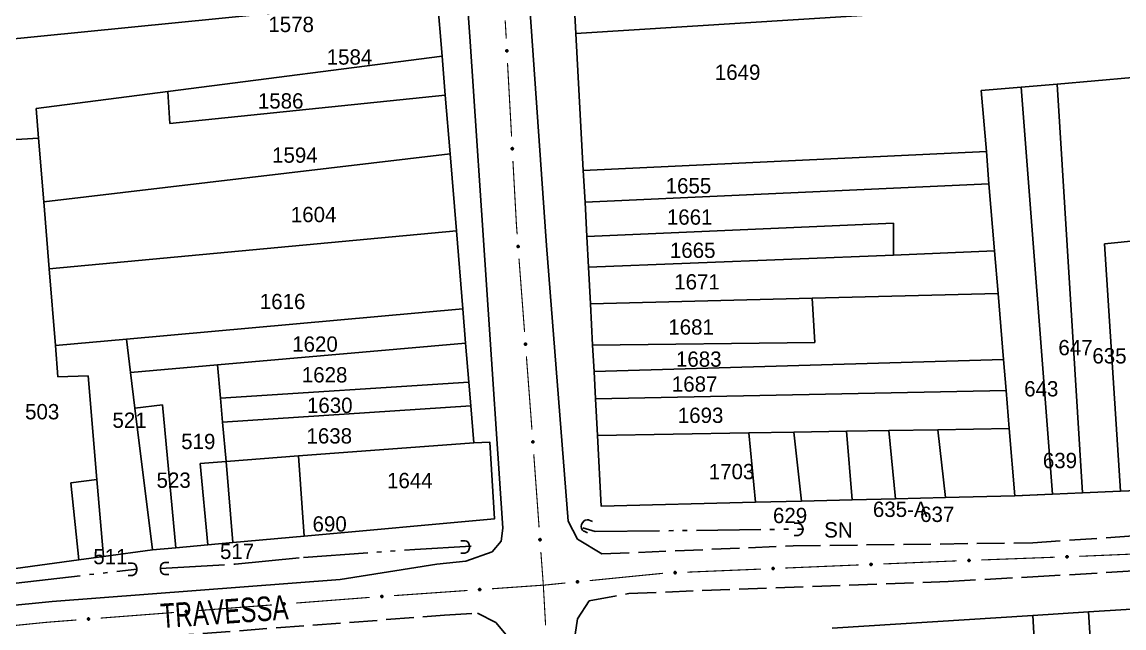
# Model space of a CAD drawing. Extents: x 201225 to 202591, y 4854937 to 4856079.
# Drawn here: x 201856.3 to 202036.1, y 4855322.6 to 4855421.5 of the extents above; entities that cross this region are included whole.
import ezdxf
from ezdxf.enums import TextEntityAlignment as Align

# ---------------------------------------------------------------- set-up
doc = ezdxf.new("R2010")
doc.units = 0
doc.header["$LTSCALE"] = 1.5
doc.header["$MEASUREMENT"] = 0
doc.linetypes.add('TRACO_05', pattern=[11, 7, -1, 0.5, -1, 0.5, -1])
doc.linetypes.add('TRACO_11', pattern=[8, 3, -1, 3, -1])
for name, color, linetype in [('CD_MALHA_LOTES', 7, 'CONTINUOUS'), ('HD-VALAS-DRENOS', 170, 'CONTINUOUS'), ('RU-QUADRA', 210, 'CONTINUOUS'), ('SV-BUEIRO-VALA', 7, 'CONTINUOUS'), ('SV-EIXO-RUA-PAV', 20, 'CONTINUOUS'), ('SV-RUA-PAVIM', 7, 'CONTINUOUS'), ('SV-TXT-RUA-PAV', 7, 'CONTINUOUS'), ('Th_NmrPort', 7, 'CONTINUOUS')]:
    doc.layers.add(name, color=color, linetype=linetype)
doc.styles.add('ARIAL', font='ARIAL.SHX')

# ---------------------------------------------------------------- blocks, each defined once
blk = doc.blocks.new('COD120', base_point=(202325.86, 4856054.02))
at = {"layer": 'SV-BUEIRO-VALA'}
blk.add_lwpolyline([(202324.86, 4856052.62), (202324.86, 4856053.203333), (202324.86, 4856053.290833), (202324.943333, 4856053.524167), (202325.11, 4856053.786667), (202325.36, 4856053.9325), (202325.693333, 4856054.02), (202326.026667, 4856054.02), (202326.36, 4856053.9325), (202326.61, 4856053.786667), (202326.776667, 4856053.524167), (202326.86, 4856053.290833), (202326.86, 4856053.203333), (202326.86, 4856052.62)], dxfattribs=at)

msp = doc.modelspace()

# ---------------------------------------------------------------- linework, layer by layer
at = {"layer": 'CD_MALHA_LOTES', "linetype": 'Continuous', "flags": 128}
for points in [[(201946.71, 4855419.59), (201946.33, 4855426.78)], [(201823.71, 4855415.62), (201924.06, 4855425.66)], [(201924.06, 4855425.66), (201924.86, 4855415.89)], [(201946.71, 4855419.59), (202001.16, 4855423.04)], [(201947.9, 4855397.24), (201946.71, 4855419.59)], [(201880.13, 4855410.14), (201924.86, 4855415.89)], [(201924.86, 4855415.89), (201925.38, 4855409.54)], [(202025.23, 4855411.37), (202037.48, 4855412.42)], [(202012.83, 4855410.3), (202019.33, 4855410.86)], [(202019.33, 4855410.86), (202025.23, 4855411.37)], [(202024.45, 4855344.42), (202019.33, 4855410.86)], [(202029.33, 4855344.63), (202025.23, 4855411.37)], [(201858.65, 4855407.39), (201880.13, 4855410.14)], [(201880.47, 4855404.91), (201880.13, 4855410.14)], [(201925.38, 4855409.54), (201880.47, 4855404.91)], [(201925.38, 4855409.54), (201926.17, 4855399.96)], [(202013.66, 4855400.34), (202012.83, 4855410.3)], [(201859.04, 4855402.52), (201858.65, 4855407.39)], [(201842.61, 4855401.55), (201859.04, 4855402.52)], [(201859.88, 4855392.13), (201859.04, 4855402.52)], [(201859.88, 4855392.13), (201926.17, 4855399.96)], [(201926.17, 4855399.96), (201927.2, 4855387.4)], [(201947.9, 4855397.24), (202013.66, 4855400.34)], [(202014.09, 4855395.06), (202013.66, 4855400.34)], [(201948.18, 4855392.07), (201947.9, 4855397.24)], [(201948.18, 4855392.07), (202014.09, 4855395.06)], [(202015, 4855384.11), (202014.09, 4855395.06)], [(201860.76, 4855381.2), (201859.88, 4855392.13)], [(201948.48, 4855386.45), (201948.18, 4855392.07)], [(201860.76, 4855381.2), (201927.2, 4855387.4)], [(201927.2, 4855387.4), (201928.25, 4855374.67)], [(201948.48, 4855386.45), (201998.52, 4855388.64)], [(201998.52, 4855388.64), (201998.52, 4855383.45)], [(201948.74, 4855381.47), (201948.48, 4855386.45)], [(202032.93, 4855385.28), (202038.88, 4855385.88)], [(201998.52, 4855383.45), (202015, 4855384.11)], [(202015.58, 4855377.15), (202015, 4855384.11)], [(202035.57, 4855344.9), (202032.93, 4855385.28)], [(201948.74, 4855381.47), (201998.52, 4855383.45)], [(201861.77, 4855368.65), (201860.76, 4855381.2)], [(201949.06, 4855375.47), (201948.74, 4855381.47)], [(201949.06, 4855375.47), (201985.23, 4855376.38)], [(201985.23, 4855376.38), (202015.58, 4855377.15)], [(201985.7, 4855369.17), (201985.23, 4855376.38)], [(202016.47, 4855366.37), (202015.58, 4855377.15)], [(201873.36, 4855369.7), (201928.25, 4855374.67)], [(201928.25, 4855374.67), (201928.71, 4855369.06)], [(201949.42, 4855368.73), (201949.06, 4855375.47)], [(201861.77, 4855368.65), (201873.36, 4855369.7)], [(201874.04, 4855364.26), (201873.36, 4855369.7)], [(201949.42, 4855368.73), (201985.7, 4855369.17)], [(201862.18, 4855363.57), (201861.77, 4855368.65)], [(201888.24, 4855365.51), (201928.71, 4855369.06)], [(201928.71, 4855369.06), (201929.23, 4855362.67)], [(201949.65, 4855364.45), (201949.42, 4855368.73)], [(201949.65, 4855364.45), (202016.47, 4855366.37)], [(202016.89, 4855361.34), (202016.47, 4855366.37)], [(201867.13, 4855363.74), (201862.18, 4855363.57)], [(201868.56, 4855346.81), (201867.13, 4855363.74)], [(201874.04, 4855364.26), (201888.24, 4855365.51)], [(201874.76, 4855358.44), (201874.04, 4855364.26)], [(201888.72, 4855360.06), (201888.24, 4855365.51)], [(201949.89, 4855359.99), (201949.65, 4855364.45)], [(201888.72, 4855360.06), (201929.23, 4855362.67)], [(201929.23, 4855362.67), (201929.55, 4855358.81)], [(201949.89, 4855359.99), (202016.89, 4855361.34)], [(202017.4, 4855355.12), (202016.89, 4855361.34)], [(201874.76, 4855358.44), (201879.23, 4855358.97)], [(201877.64, 4855335.33), (201874.76, 4855358.44)], [(201879.23, 4855358.97), (201881.42, 4855335.66)], [(201889.05, 4855356.17), (201888.72, 4855360.06)], [(201889.05, 4855356.17), (201929.55, 4855358.81)], [(201929.55, 4855358.81), (201930.04, 4855352.79)], [(201950.21, 4855354), (201949.89, 4855359.99)], [(201889.61, 4855349.75), (201889.05, 4855356.17)], [(201990.86, 4855354.68), (201997.74, 4855354.79)], [(201997.74, 4855354.79), (202005.72, 4855354.92)], [(201998.85, 4855343.65), (201997.74, 4855354.79)], [(202005.72, 4855354.92), (202017.4, 4855355.12)], [(202006.97, 4855343.86), (202005.72, 4855354.92)], [(202018.31, 4855344.15), (202017.4, 4855355.12)], [(201950.21, 4855354), (201974.91, 4855354.41)], [(201950.82, 4855342.43), (201950.21, 4855354)], [(201974.91, 4855354.41), (201982.26, 4855354.53)], [(201975.99, 4855343.07), (201974.91, 4855354.41)], [(201982.26, 4855354.53), (201990.86, 4855354.68)], [(201983.5, 4855343.26), (201982.26, 4855354.53)], [(201991.79, 4855343.47), (201990.86, 4855354.68)], [(201901.45, 4855350.64), (201930.04, 4855352.79)], [(201930.04, 4855352.79), (201932.63, 4855352.92)], [(201932.63, 4855352.92), (201933.44, 4855340.39)], [(201885.42, 4855349.43), (201889.61, 4855349.75)], [(201886.67, 4855336.14), (201885.42, 4855349.43)], [(201889.61, 4855349.75), (201901.45, 4855350.64)], [(201890.75, 4855336.51), (201889.61, 4855349.75)], [(201902.38, 4855337.57), (201901.45, 4855350.64)], [(201864.3, 4855346.25), (201868.56, 4855346.78)], [(201865.59, 4855333.7), (201864.3, 4855346.25)], [(201868.56, 4855346.78), (201868.56, 4855346.81)], [(201868.56, 4855346.78), (201869.63, 4855334.25)], [(202018.23, 4855344.15), (202006.97, 4855343.86)], [(202018.31, 4855344.15), (202018.23, 4855344.15)], [(202024.45, 4855344.42), (202018.31, 4855344.15)], [(202029.33, 4855344.63), (202024.45, 4855344.42)], [(202035.57, 4855344.9), (202029.33, 4855344.63)], [(202041.04, 4855345.13), (202035.57, 4855344.9)], [(201975.99, 4855343.07), (201950.82, 4855342.43)], [(201983.5, 4855343.26), (201975.99, 4855343.07)], [(201991.79, 4855343.47), (201983.5, 4855343.26)], [(201998.85, 4855343.65), (201991.79, 4855343.47)], [(202006.97, 4855343.86), (201998.85, 4855343.65)], [(201933.44, 4855340.39), (201902.38, 4855337.57)], [(201902.38, 4855337.57), (201890.75, 4855336.51)], [(201877.64, 4855335.33), (201869.63, 4855334.25)], [(201881.42, 4855335.66), (201877.64, 4855335.33)], [(201886.67, 4855336.14), (201881.42, 4855335.66)], [(201890.75, 4855336.51), (201886.67, 4855336.14)], [(201865.59, 4855333.7), (201850.02, 4855331.58)], [(201869.63, 4855334.25), (201865.59, 4855333.7)], [(201988.48, 4855322.53), (202021.26, 4855324.6)], [(202021.26, 4855324.6), (202030.32, 4855325.17)], [(202021.96, 4855311.96), (202021.26, 4855324.6)], [(202030.32, 4855325.17), (202042.61, 4855325.95)], [(202035.95, 4855236.39), (202030.32, 4855325.17)]]:
    msp.add_lwpolyline(points, dxfattribs=at)
at = {"layer": 'HD-VALAS-DRENOS', "linetype": 'TRACO_05'}
for points in [[(201947.81, 4855338.92, 5.85), (201949.86, 4855338.3, 5.86), (201983.9, 4855338.7, 6.14)], [(201878.9, 4855332.26, 4.26), (201891.12, 4855332.99, 4.28), (201902.26, 4855334.05, 4.31), (201920.39, 4855335.39, 4.31), (201929.59, 4855335.94, 4.51)], [(201820.89, 4855325.3, 6.65), (201825.14, 4855325.83, 6.19), (201831.49, 4855327.3, 5.32), (201844.1, 4855329.34, 5.06), (201855.4, 4855329.89, 4.93), (201875.06, 4855332.15, 4.93)]]:
    msp.add_polyline3d(points, dxfattribs=at)
at = {"layer": 'RU-QUADRA', "linetype": 'Continuous', "flags": 128}
for points in [[(202041.04, 4855345.13), (202035.57, 4855344.9), (202029.33, 4855344.63), (202024.45, 4855344.42), (202018.23, 4855344.15), (202006.97, 4855343.86), (201998.85, 4855343.65), (201991.79, 4855343.47), (201983.5, 4855343.26), (201975.99, 4855343.07), (201950.82, 4855342.43), (201950.21, 4855354), (201949.89, 4855359.99), (201949.65, 4855364.45), (201949.42, 4855368.73), (201949.06, 4855375.47), (201948.74, 4855381.47), (201948.48, 4855386.45), (201948.18, 4855392.07), (201947.9, 4855397.24), (201946.71, 4855419.59), (201946.33, 4855426.78)], [(201850.02, 4855331.58), (201865.59, 4855333.7), (201869.63, 4855334.25), (201877.64, 4855335.33), (201881.42, 4855335.66), (201886.67, 4855336.14), (201890.75, 4855336.51), (201902.38, 4855337.57), (201933.44, 4855340.39), (201932.63, 4855352.92), (201930.04, 4855352.79), (201929.55, 4855358.81), (201929.23, 4855362.67), (201928.71, 4855369.06), (201928.25, 4855374.67), (201927.2, 4855387.4), (201926.17, 4855399.96), (201925.38, 4855409.54), (201924.86, 4855415.89), (201924.06, 4855425.66)], [(201988.48, 4855322.53), (202021.26, 4855324.6), (202030.32, 4855325.17), (202042.61, 4855325.95)]]:
    msp.add_lwpolyline(points, dxfattribs=at)
at = {"layer": 'SV-EIXO-RUA-PAV', "const_width": 0.18}
for points in [[(201935.15, 4855421.77), (201935.19, 4855421.25)], [(201935.19, 4855421.25), (201935.33, 4855418.78)], [(201935.54, 4855414.78), (201936.2, 4855402.8)], [(201936.42, 4855398.81), (201936.97, 4855388.82)], [(201936.97, 4855388.82), (201936.99, 4855388.43)], [(201936.99, 4855388.43), (201937.11, 4855386.83)], [(201937.41, 4855382.84), (201938.32, 4855370.87)], [(201938.62, 4855366.89), (201939.3, 4855357.91)], [(201939.3, 4855357.91), (201939.31, 4855357.84)], [(201939.31, 4855357.84), (201939.52, 4855354.92)], [(201939.82, 4855350.93), (201940.69, 4855338.96)], [(201940.98, 4855334.97), (201941.35, 4855329.99)], [(201996.85, 4855333.01), (202006.84, 4855333.43)], [(202006.84, 4855333.43), (202007.2, 4855333.45)], [(202007.2, 4855333.45), (202008.84, 4855333.51)], [(202012.84, 4855333.66), (202024.83, 4855334.11)], [(202028.82, 4855334.26), (202028.93, 4855334.26)], [(202028.93, 4855334.26), (202040.81, 4855334.76)], [(201948.94, 4855330.29), (201960.88, 4855331.48)], [(201964.88, 4855331.67), (201976.87, 4855332.17)], [(201980.86, 4855332.34), (201992.85, 4855332.85)], [(201933, 4855328.96), (201940.98, 4855329.52)], [(201940.98, 4855329.52), (201941.6, 4855329.56)], [(201941.35, 4855329.99), (201941.37, 4855329.7)], [(201941.37, 4855329.7), (201941.75, 4855323)], [(201941.6, 4855329.56), (201944.96, 4855329.9)], [(201917.04, 4855327.84), (201929.01, 4855328.68)], [(201885.13, 4855325.4), (201897.09, 4855326.32)], [(201901.08, 4855326.63), (201913.05, 4855327.55)], [(201869.18, 4855324.17), (201881.14, 4855325.09)], [(201853.24, 4855322.77), (201860.21, 4855323.47)], [(201860.21, 4855323.47), (201860.65, 4855323.51)], [(201860.65, 4855323.51), (201865.19, 4855323.86)]]:
    msp.add_lwpolyline(points, dxfattribs=at)
at = {"layer": 'SV-EIXO-RUA-PAV'}
for points in [[(201935.54, 4855416.93), (201935.57, 4855416.9), (201935.6, 4855416.86), (201935.61, 4855416.83), (201935.61, 4855416.79), (201935.61, 4855416.76), (201935.6, 4855416.72), (201935.59, 4855416.69), (201935.55, 4855416.65), (201935.52, 4855416.63), (201935.48, 4855416.61), (201935.45, 4855416.61), (201935.41, 4855416.61), (201935.38, 4855416.62), (201935.34, 4855416.64), (201935.3, 4855416.67), (201935.28, 4855416.71), (201935.27, 4855416.74), (201935.26, 4855416.78), (201935.26, 4855416.81), (201935.27, 4855416.85), (201935.29, 4855416.88), (201935.32, 4855416.92), (201935.36, 4855416.94), (201935.39, 4855416.96), (201935.43, 4855416.96), (201935.46, 4855416.96), (201935.5, 4855416.95), (201935.54, 4855416.93)], [(201936.41, 4855400.96), (201936.45, 4855400.92), (201936.48, 4855400.89), (201936.49, 4855400.85), (201936.49, 4855400.82), (201936.49, 4855400.78), (201936.48, 4855400.75), (201936.46, 4855400.71), (201936.43, 4855400.67), (201936.39, 4855400.65), (201936.36, 4855400.64), (201936.32, 4855400.63), (201936.29, 4855400.63), (201936.25, 4855400.64), (201936.22, 4855400.66), (201936.18, 4855400.69), (201936.15, 4855400.73), (201936.14, 4855400.76), (201936.14, 4855400.8), (201936.14, 4855400.84), (201936.15, 4855400.87), (201936.17, 4855400.91), (201936.2, 4855400.94), (201936.24, 4855400.97), (201936.27, 4855400.98), (201936.3, 4855400.98), (201936.34, 4855400.98), (201936.38, 4855400.98), (201936.41, 4855400.96)], [(201937.36, 4855384.99), (201937.4, 4855384.95), (201937.42, 4855384.92), (201937.44, 4855384.89), (201937.44, 4855384.85), (201937.44, 4855384.82), (201937.43, 4855384.78), (201937.42, 4855384.74), (201937.38, 4855384.71), (201937.35, 4855384.68), (201937.31, 4855384.67), (201937.28, 4855384.66), (201937.24, 4855384.66), (201937.21, 4855384.67), (201937.17, 4855384.69), (201937.13, 4855384.72), (201937.11, 4855384.76), (201937.1, 4855384.79), (201937.09, 4855384.83), (201937.09, 4855384.86), (201937.1, 4855384.9), (201937.12, 4855384.93), (201937.15, 4855384.97), (201937.18, 4855385), (201937.22, 4855385.01), (201937.25, 4855385.01), (201937.29, 4855385.01), (201937.32, 4855385.01), (201937.36, 4855384.99)], [(201938.57, 4855369.03), (201938.61, 4855369), (201938.63, 4855368.97), (201938.65, 4855368.93), (201938.65, 4855368.9), (201938.65, 4855368.86), (201938.64, 4855368.83), (201938.63, 4855368.79), (201938.59, 4855368.75), (201938.56, 4855368.73), (201938.52, 4855368.71), (201938.49, 4855368.71), (201938.45, 4855368.71), (201938.42, 4855368.72), (201938.38, 4855368.73), (201938.34, 4855368.77), (201938.32, 4855368.8), (201938.31, 4855368.84), (201938.3, 4855368.87), (201938.3, 4855368.91), (201938.31, 4855368.94), (201938.33, 4855368.98), (201938.36, 4855369.02), (201938.39, 4855369.04), (201938.43, 4855369.05), (201938.46, 4855369.06), (201938.5, 4855369.06), (201938.53, 4855369.05), (201938.57, 4855369.03)], [(201939.77, 4855353.08), (201939.81, 4855353.05), (201939.83, 4855353.01), (201939.85, 4855352.98), (201939.85, 4855352.94), (201939.85, 4855352.91), (201939.84, 4855352.87), (201939.82, 4855352.83), (201939.79, 4855352.8), (201939.75, 4855352.77), (201939.72, 4855352.76), (201939.69, 4855352.75), (201939.65, 4855352.75), (201939.61, 4855352.76), (201939.58, 4855352.78), (201939.54, 4855352.81), (201939.51, 4855352.85), (201939.5, 4855352.88), (201939.5, 4855352.92), (201939.5, 4855352.95), (201939.51, 4855352.99), (201939.52, 4855353.02), (201939.56, 4855353.06), (201939.59, 4855353.09), (201939.62, 4855353.1), (201939.66, 4855353.1), (201939.7, 4855353.1), (201939.73, 4855353.1), (201939.77, 4855353.08)], [(201940.94, 4855337.12), (201940.97, 4855337.09), (201941, 4855337.05), (201941.01, 4855337.02), (201941.02, 4855336.98), (201941.02, 4855336.95), (201941.01, 4855336.91), (201940.99, 4855336.88), (201940.96, 4855336.84), (201940.92, 4855336.81), (201940.89, 4855336.8), (201940.85, 4855336.79), (201940.82, 4855336.79), (201940.78, 4855336.8), (201940.74, 4855336.82), (201940.71, 4855336.85), (201940.68, 4855336.89), (201940.67, 4855336.92), (201940.67, 4855336.96), (201940.67, 4855336.99), (201940.67, 4855337.03), (201940.69, 4855337.07), (201940.73, 4855337.1), (201940.76, 4855337.13), (201940.79, 4855337.14), (201940.83, 4855337.15), (201940.86, 4855337.15), (201940.9, 4855337.14), (201940.94, 4855337.12)], [(202010.69, 4855333.69), (202010.72, 4855333.73), (202010.76, 4855333.75), (202010.79, 4855333.76), (202010.83, 4855333.77), (202010.86, 4855333.76), (202010.9, 4855333.75), (202010.93, 4855333.74), (202010.97, 4855333.7), (202010.99, 4855333.66), (202011.01, 4855333.63), (202011.01, 4855333.59), (202011.01, 4855333.56), (202011, 4855333.52), (202010.98, 4855333.49), (202010.95, 4855333.45), (202010.91, 4855333.43), (202010.88, 4855333.42), (202010.84, 4855333.41), (202010.8, 4855333.41), (202010.77, 4855333.42), (202010.73, 4855333.44), (202010.7, 4855333.48), (202010.67, 4855333.51), (202010.66, 4855333.55), (202010.66, 4855333.58), (202010.66, 4855333.62), (202010.67, 4855333.65), (202010.69, 4855333.69)], [(202026.68, 4855334.29), (202026.71, 4855334.32), (202026.75, 4855334.35), (202026.78, 4855334.36), (202026.82, 4855334.36), (202026.85, 4855334.36), (202026.89, 4855334.35), (202026.92, 4855334.33), (202026.96, 4855334.3), (202026.98, 4855334.26), (202027, 4855334.23), (202027, 4855334.19), (202027, 4855334.16), (202026.99, 4855334.12), (202026.97, 4855334.08), (202026.93, 4855334.05), (202026.9, 4855334.02), (202026.86, 4855334.01), (202026.83, 4855334.01), (202026.79, 4855334.01), (202026.76, 4855334.02), (202026.72, 4855334.04), (202026.69, 4855334.07), (202026.66, 4855334.11), (202026.65, 4855334.14), (202026.65, 4855334.18), (202026.65, 4855334.21), (202026.66, 4855334.25), (202026.68, 4855334.29)], [(201962.73, 4855331.69), (201962.76, 4855331.72), (201962.8, 4855331.75), (201962.83, 4855331.76), (201962.87, 4855331.76), (201962.9, 4855331.76), (201962.94, 4855331.75), (201962.98, 4855331.73), (201963.01, 4855331.7), (201963.03, 4855331.66), (201963.05, 4855331.63), (201963.05, 4855331.59), (201963.05, 4855331.56), (201963.04, 4855331.52), (201963.02, 4855331.48), (201962.99, 4855331.45), (201962.95, 4855331.42), (201962.92, 4855331.41), (201962.88, 4855331.41), (201962.85, 4855331.41), (201962.81, 4855331.42), (201962.77, 4855331.44), (201962.74, 4855331.47), (201962.71, 4855331.51), (201962.7, 4855331.54), (201962.7, 4855331.58), (201962.7, 4855331.61), (201962.71, 4855331.65), (201962.73, 4855331.69)], [(201978.72, 4855332.36), (201978.75, 4855332.4), (201978.78, 4855332.42), (201978.82, 4855332.43), (201978.85, 4855332.44), (201978.89, 4855332.43), (201978.92, 4855332.43), (201978.96, 4855332.41), (201979, 4855332.37), (201979.02, 4855332.34), (201979.03, 4855332.3), (201979.04, 4855332.27), (201979.04, 4855332.23), (201979.03, 4855332.2), (201979.01, 4855332.16), (201978.97, 4855332.12), (201978.94, 4855332.1), (201978.9, 4855332.09), (201978.87, 4855332.08), (201978.83, 4855332.08), (201978.8, 4855332.09), (201978.76, 4855332.11), (201978.73, 4855332.15), (201978.7, 4855332.18), (201978.69, 4855332.22), (201978.69, 4855332.25), (201978.69, 4855332.29), (201978.69, 4855332.32), (201978.72, 4855332.36)], [(201994.7, 4855333.03), (201994.73, 4855333.07), (201994.77, 4855333.09), (201994.81, 4855333.11), (201994.84, 4855333.11), (201994.87, 4855333.11), (201994.91, 4855333.1), (201994.95, 4855333.08), (201994.98, 4855333.05), (201995.01, 4855333.01), (201995.02, 4855332.98), (201995.02, 4855332.94), (201995.02, 4855332.91), (201995.01, 4855332.87), (201994.99, 4855332.83), (201994.96, 4855332.8), (201994.92, 4855332.77), (201994.89, 4855332.76), (201994.85, 4855332.76), (201994.82, 4855332.76), (201994.78, 4855332.77), (201994.75, 4855332.79), (201994.71, 4855332.82), (201994.69, 4855332.86), (201994.68, 4855332.89), (201994.67, 4855332.93), (201994.67, 4855332.96), (201994.68, 4855333), (201994.7, 4855333.03)], [(201946.8, 4855330.19), (201946.83, 4855330.23), (201946.86, 4855330.25), (201946.9, 4855330.27), (201946.93, 4855330.27), (201946.96, 4855330.27), (201947, 4855330.27), (201947.04, 4855330.25), (201947.08, 4855330.22), (201947.1, 4855330.18), (201947.12, 4855330.15), (201947.12, 4855330.11), (201947.12, 4855330.08), (201947.12, 4855330.04), (201947.1, 4855330), (201947.07, 4855329.97), (201947.03, 4855329.94), (201947, 4855329.93), (201946.96, 4855329.92), (201946.93, 4855329.92), (201946.89, 4855329.93), (201946.85, 4855329.95), (201946.82, 4855329.98), (201946.79, 4855330.01), (201946.78, 4855330.04), (201946.77, 4855330.08), (201946.77, 4855330.11), (201946.78, 4855330.15), (201946.8, 4855330.19)], [(201914.89, 4855327.8), (201914.92, 4855327.84), (201914.96, 4855327.86), (201914.99, 4855327.87), (201915.03, 4855327.88), (201915.06, 4855327.88), (201915.1, 4855327.87), (201915.13, 4855327.85), (201915.17, 4855327.82), (201915.2, 4855327.78), (201915.21, 4855327.75), (201915.22, 4855327.71), (201915.22, 4855327.68), (201915.21, 4855327.64), (201915.19, 4855327.6), (201915.15, 4855327.57), (201915.12, 4855327.54), (201915.09, 4855327.53), (201915.05, 4855327.53), (201915.01, 4855327.53), (201914.98, 4855327.53), (201914.94, 4855327.55), (201914.91, 4855327.59), (201914.88, 4855327.62), (201914.87, 4855327.65), (201914.86, 4855327.69), (201914.86, 4855327.72), (201914.87, 4855327.76), (201914.89, 4855327.8)], [(201930.85, 4855328.92), (201930.88, 4855328.95), (201930.92, 4855328.98), (201930.95, 4855328.99), (201930.99, 4855329), (201931.02, 4855329), (201931.06, 4855328.99), (201931.1, 4855328.97), (201931.13, 4855328.94), (201931.16, 4855328.9), (201931.17, 4855328.87), (201931.18, 4855328.83), (201931.18, 4855328.8), (201931.17, 4855328.76), (201931.15, 4855328.72), (201931.12, 4855328.69), (201931.08, 4855328.66), (201931.05, 4855328.65), (201931.01, 4855328.64), (201930.98, 4855328.65), (201930.94, 4855328.65), (201930.9, 4855328.67), (201930.87, 4855328.7), (201930.84, 4855328.74), (201930.83, 4855328.77), (201930.82, 4855328.81), (201930.82, 4855328.84), (201930.83, 4855328.88), (201930.85, 4855328.92)], [(201898.94, 4855326.57), (201898.97, 4855326.61), (201899, 4855326.64), (201899.04, 4855326.65), (201899.07, 4855326.65), (201899.11, 4855326.65), (201899.14, 4855326.65), (201899.18, 4855326.63), (201899.22, 4855326.6), (201899.24, 4855326.56), (201899.26, 4855326.53), (201899.26, 4855326.49), (201899.26, 4855326.46), (201899.25, 4855326.42), (201899.23, 4855326.38), (201899.2, 4855326.35), (201899.17, 4855326.32), (201899.13, 4855326.31), (201899.1, 4855326.3), (201899.06, 4855326.3), (201899.03, 4855326.31), (201898.99, 4855326.33), (201898.95, 4855326.36), (201898.93, 4855326.4), (201898.92, 4855326.43), (201898.91, 4855326.46), (201898.91, 4855326.5), (201898.92, 4855326.54), (201898.94, 4855326.57)], [(201867.03, 4855324.11), (201867.06, 4855324.15), (201867.1, 4855324.18), (201867.13, 4855324.19), (201867.17, 4855324.19), (201867.2, 4855324.19), (201867.24, 4855324.19), (201867.28, 4855324.17), (201867.31, 4855324.14), (201867.34, 4855324.1), (201867.35, 4855324.07), (201867.36, 4855324.03), (201867.36, 4855324), (201867.35, 4855323.96), (201867.33, 4855323.92), (201867.3, 4855323.88), (201867.26, 4855323.86), (201867.23, 4855323.85), (201867.19, 4855323.84), (201867.16, 4855323.84), (201867.12, 4855323.85), (201867.08, 4855323.87), (201867.05, 4855323.9), (201867.02, 4855323.93), (201867.01, 4855323.97), (201867.01, 4855324), (201867.01, 4855324.04), (201867.01, 4855324.07), (201867.03, 4855324.11)], [(201882.98, 4855325.34), (201883.02, 4855325.38), (201883.05, 4855325.41), (201883.09, 4855325.42), (201883.12, 4855325.42), (201883.15, 4855325.42), (201883.19, 4855325.42), (201883.23, 4855325.4), (201883.27, 4855325.37), (201883.29, 4855325.33), (201883.3, 4855325.3), (201883.31, 4855325.26), (201883.31, 4855325.23), (201883.3, 4855325.19), (201883.28, 4855325.15), (201883.25, 4855325.11), (201883.22, 4855325.09), (201883.18, 4855325.08), (201883.15, 4855325.07), (201883.11, 4855325.07), (201883.08, 4855325.08), (201883.04, 4855325.1), (201883, 4855325.13), (201882.98, 4855325.16), (201882.96, 4855325.2), (201882.96, 4855325.23), (201882.96, 4855325.27), (201882.96, 4855325.31), (201882.98, 4855325.34)]]:
    msp.add_lwpolyline(points, close=True, dxfattribs=at)
for points in [[(201935.26, 4855416.81), (201935.28, 4855416.71)], [(201935.27, 4855416.85), (201935.3, 4855416.67)], [(201935.27, 4855416.82), (201935.29, 4855416.69)], [(201935.28, 4855416.86), (201935.32, 4855416.66)], [(201935.29, 4855416.88), (201935.34, 4855416.64)], [(201935.31, 4855416.9), (201935.36, 4855416.63)], [(201935.32, 4855416.92), (201935.38, 4855416.62)], [(201935.34, 4855416.93), (201935.39, 4855416.62)], [(201935.36, 4855416.94), (201935.41, 4855416.61)], [(201935.38, 4855416.95), (201935.43, 4855416.61)], [(201935.39, 4855416.96), (201935.45, 4855416.61)], [(201935.41, 4855416.96), (201935.46, 4855416.61)], [(201935.43, 4855416.96), (201935.48, 4855416.61)], [(201935.45, 4855416.96), (201935.5, 4855416.62)], [(201935.46, 4855416.96), (201935.52, 4855416.63)], [(201935.48, 4855416.95), (201935.54, 4855416.64)], [(201935.5, 4855416.95), (201935.55, 4855416.65)], [(201935.52, 4855416.94), (201935.57, 4855416.67)], [(201935.54, 4855416.93), (201935.59, 4855416.69)], [(201935.56, 4855416.91), (201935.59, 4855416.71)], [(201935.57, 4855416.9), (201935.6, 4855416.72)], [(201935.59, 4855416.88), (201935.61, 4855416.75)], [(201935.6, 4855416.86), (201935.61, 4855416.76)], [(201936.14, 4855400.84), (201936.15, 4855400.73)], [(201936.15, 4855400.87), (201936.18, 4855400.69)], [(201936.15, 4855400.85), (201936.17, 4855400.72)], [(201936.16, 4855400.88), (201936.2, 4855400.69)], [(201936.17, 4855400.91), (201936.22, 4855400.66)], [(201936.19, 4855400.92), (201936.23, 4855400.66)], [(201936.2, 4855400.94), (201936.25, 4855400.64)], [(201936.22, 4855400.95), (201936.27, 4855400.64)], [(201936.24, 4855400.97), (201936.29, 4855400.63)], [(201936.25, 4855400.97), (201936.31, 4855400.63)], [(201936.27, 4855400.98), (201936.32, 4855400.63)], [(201936.29, 4855400.98), (201936.34, 4855400.64)], [(201936.3, 4855400.98), (201936.36, 4855400.64)], [(201936.32, 4855400.98), (201936.38, 4855400.65)], [(201936.34, 4855400.98), (201936.39, 4855400.65)], [(201936.36, 4855400.98), (201936.41, 4855400.67)], [(201936.38, 4855400.98), (201936.43, 4855400.67)], [(201936.39, 4855400.96), (201936.44, 4855400.7)], [(201936.41, 4855400.96), (201936.46, 4855400.71)], [(201936.43, 4855400.94), (201936.47, 4855400.74)], [(201936.45, 4855400.92), (201936.48, 4855400.75)], [(201936.46, 4855400.9), (201936.48, 4855400.77)], [(201936.48, 4855400.89), (201936.49, 4855400.78)], [(201937.09, 4855384.86), (201937.11, 4855384.76)], [(201937.1, 4855384.9), (201937.13, 4855384.72)], [(201937.1, 4855384.87), (201937.12, 4855384.74)], [(201937.11, 4855384.91), (201937.15, 4855384.71)], [(201937.12, 4855384.93), (201937.17, 4855384.69)], [(201937.14, 4855384.95), (201937.19, 4855384.68)], [(201937.15, 4855384.97), (201937.21, 4855384.67)], [(201937.17, 4855384.98), (201937.22, 4855384.67)], [(201937.18, 4855385), (201937.24, 4855384.66)], [(201937.2, 4855385), (201937.26, 4855384.66)], [(201937.22, 4855385.01), (201937.28, 4855384.66)], [(201937.23, 4855385.01), (201937.29, 4855384.66)], [(201937.25, 4855385.01), (201937.31, 4855384.67)], [(201937.27, 4855385.01), (201937.33, 4855384.68)], [(201937.29, 4855385.01), (201937.35, 4855384.68)], [(201937.31, 4855385.01), (201937.37, 4855384.7)], [(201937.32, 4855385.01), (201937.38, 4855384.71)], [(201937.34, 4855385), (201937.4, 4855384.73)], [(201937.36, 4855384.99), (201937.42, 4855384.74)], [(201937.38, 4855384.97), (201937.42, 4855384.77)], [(201937.4, 4855384.95), (201937.43, 4855384.78)], [(201937.41, 4855384.94), (201937.44, 4855384.81)], [(201937.42, 4855384.92), (201937.44, 4855384.82)], [(201938.3, 4855368.91), (201938.32, 4855368.8)], [(201938.31, 4855368.94), (201938.34, 4855368.77)], [(201938.31, 4855368.92), (201938.33, 4855368.79)], [(201938.32, 4855368.96), (201938.36, 4855368.76)], [(201938.33, 4855368.98), (201938.38, 4855368.73)], [(201938.35, 4855368.99), (201938.4, 4855368.73)], [(201938.36, 4855369.02), (201938.42, 4855368.72)], [(201938.38, 4855369.03), (201938.43, 4855368.72)], [(201938.39, 4855369.04), (201938.45, 4855368.71)], [(201938.41, 4855369.04), (201938.47, 4855368.71)], [(201938.43, 4855369.05), (201938.49, 4855368.71)], [(201938.44, 4855369.05), (201938.5, 4855368.71)], [(201938.46, 4855369.06), (201938.52, 4855368.71)], [(201938.48, 4855369.06), (201938.54, 4855368.72)], [(201938.5, 4855369.06), (201938.56, 4855368.73)], [(201938.52, 4855369.05), (201938.58, 4855368.74)], [(201938.53, 4855369.05), (201938.59, 4855368.75)], [(201938.55, 4855369.04), (201938.61, 4855368.77)], [(201938.57, 4855369.03), (201938.63, 4855368.79)], [(201938.59, 4855369.01), (201938.63, 4855368.81)], [(201938.61, 4855369), (201938.64, 4855368.83)], [(201938.62, 4855368.98), (201938.65, 4855368.85)], [(201938.63, 4855368.97), (201938.65, 4855368.86)], [(201939.5, 4855352.97), (201939.53, 4855352.84)], [(201939.5, 4855352.95), (201939.51, 4855352.85)], [(201939.51, 4855352.99), (201939.54, 4855352.81)], [(201939.52, 4855353.02), (201939.58, 4855352.78)], [(201939.52, 4855353), (201939.56, 4855352.8)], [(201939.54, 4855353.04), (201939.59, 4855352.77)], [(201939.56, 4855353.06), (201939.61, 4855352.76)], [(201939.57, 4855353.07), (201939.63, 4855352.76)], [(201939.59, 4855353.09), (201939.65, 4855352.75)], [(201939.61, 4855353.09), (201939.67, 4855352.75)], [(201939.62, 4855353.1), (201939.69, 4855352.75)], [(201939.64, 4855353.1), (201939.7, 4855352.76)], [(201939.66, 4855353.1), (201939.72, 4855352.76)], [(201939.68, 4855353.1), (201939.74, 4855352.77)], [(201939.7, 4855353.1), (201939.75, 4855352.77)], [(201939.71, 4855353.1), (201939.77, 4855352.79)], [(201939.73, 4855353.1), (201939.79, 4855352.8)], [(201939.75, 4855353.09), (201939.81, 4855352.82)], [(201939.77, 4855353.08), (201939.82, 4855352.83)], [(201939.79, 4855353.06), (201939.83, 4855352.86)], [(201939.81, 4855353.05), (201939.84, 4855352.87)], [(201939.82, 4855353.03), (201939.84, 4855352.9)], [(201939.83, 4855353.01), (201939.85, 4855352.91)], [(201940.67, 4855337.03), (201940.71, 4855336.85)], [(201940.67, 4855337.01), (201940.69, 4855336.88)], [(201940.67, 4855336.99), (201940.68, 4855336.89)], [(201940.69, 4855337.07), (201940.74, 4855336.82)], [(201940.69, 4855337.04), (201940.73, 4855336.85)], [(201940.71, 4855337.08), (201940.76, 4855336.82)], [(201940.73, 4855337.1), (201940.78, 4855336.8)], [(201940.74, 4855337.11), (201940.8, 4855336.8)], [(201940.76, 4855337.13), (201940.82, 4855336.79)], [(201940.78, 4855337.13), (201940.84, 4855336.8)], [(201940.79, 4855337.14), (201940.85, 4855336.79)], [(201940.81, 4855337.14), (201940.87, 4855336.8)], [(201940.83, 4855337.15), (201940.89, 4855336.8)], [(201940.85, 4855337.14), (201940.91, 4855336.81)], [(201940.86, 4855337.15), (201940.92, 4855336.81)], [(201940.88, 4855337.14), (201940.94, 4855336.83)], [(201940.9, 4855337.14), (201940.96, 4855336.84)], [(201940.92, 4855337.13), (201940.97, 4855336.86)], [(201940.94, 4855337.12), (201940.99, 4855336.88)], [(201940.96, 4855337.1), (201941, 4855336.9)], [(201940.97, 4855337.09), (201941.01, 4855336.91)], [(201940.99, 4855337.07), (201941.01, 4855336.94)], [(201941, 4855337.05), (201941.02, 4855336.95)], [(202010.66, 4855333.62), (202010.99, 4855333.66)], [(202010.66, 4855333.6), (202011, 4855333.65)], [(202010.66, 4855333.58), (202011.01, 4855333.63)], [(202010.66, 4855333.56), (202011.01, 4855333.61)], [(202010.66, 4855333.55), (202011.01, 4855333.59)], [(202010.67, 4855333.65), (202010.97, 4855333.7)], [(202010.67, 4855333.64), (202010.98, 4855333.68)], [(202010.67, 4855333.53), (202011.01, 4855333.58)], [(202010.67, 4855333.51), (202011.01, 4855333.56)], [(202010.68, 4855333.67), (202010.95, 4855333.72)], [(202010.69, 4855333.69), (202010.93, 4855333.74)], [(202010.69, 4855333.49), (202011, 4855333.54)], [(202010.7, 4855333.48), (202011, 4855333.52)], [(202010.71, 4855333.71), (202010.91, 4855333.74)], [(202010.72, 4855333.73), (202010.9, 4855333.75)], [(202010.72, 4855333.46), (202010.99, 4855333.51)], [(202010.73, 4855333.44), (202010.98, 4855333.49)], [(202010.74, 4855333.74), (202010.87, 4855333.76)], [(202010.76, 4855333.75), (202010.86, 4855333.76)], [(202010.76, 4855333.44), (202010.95, 4855333.47)], [(202010.77, 4855333.42), (202010.95, 4855333.45)], [(202010.79, 4855333.42), (202010.92, 4855333.44)], [(202010.8, 4855333.41), (202010.91, 4855333.43)], [(202026.65, 4855334.21), (202026.98, 4855334.26)], [(202026.65, 4855334.2), (202026.98, 4855334.24)], [(202026.65, 4855334.18), (202027, 4855334.23)], [(202026.65, 4855334.16), (202027, 4855334.21)], [(202026.65, 4855334.14), (202027, 4855334.19)], [(202026.66, 4855334.25), (202026.96, 4855334.3)], [(202026.66, 4855334.23), (202026.97, 4855334.28)], [(202026.66, 4855334.13), (202027, 4855334.17)], [(202026.66, 4855334.11), (202027, 4855334.16)], [(202026.67, 4855334.27), (202026.94, 4855334.31)], [(202026.68, 4855334.29), (202026.92, 4855334.33)], [(202026.68, 4855334.09), (202026.99, 4855334.14)], [(202026.69, 4855334.07), (202026.99, 4855334.12)], [(202026.7, 4855334.31), (202026.9, 4855334.34)], [(202026.71, 4855334.32), (202026.89, 4855334.35)], [(202026.71, 4855334.06), (202026.97, 4855334.1)], [(202026.72, 4855334.04), (202026.97, 4855334.08)], [(202026.73, 4855334.34), (202026.86, 4855334.35)], [(202026.74, 4855334.03), (202026.94, 4855334.06)], [(202026.75, 4855334.35), (202026.85, 4855334.36)], [(202026.76, 4855334.02), (202026.93, 4855334.05)], [(202026.78, 4855334.02), (202026.91, 4855334.03)], [(202026.79, 4855334.01), (202026.9, 4855334.02)], [(201962.7, 4855331.61), (201963.03, 4855331.66)], [(201962.7, 4855331.6), (201963.04, 4855331.65)], [(201962.7, 4855331.58), (201963.05, 4855331.63)], [(201962.7, 4855331.56), (201963.05, 4855331.61)], [(201962.7, 4855331.54), (201963.05, 4855331.59)], [(201962.71, 4855331.65), (201963.01, 4855331.7)], [(201962.71, 4855331.63), (201963.02, 4855331.68)], [(201962.71, 4855331.53), (201963.05, 4855331.57)], [(201962.71, 4855331.51), (201963.05, 4855331.56)], [(201962.72, 4855331.67), (201962.99, 4855331.71)], [(201962.73, 4855331.69), (201962.98, 4855331.73)], [(201962.73, 4855331.49), (201963.04, 4855331.54)], [(201962.74, 4855331.47), (201963.04, 4855331.52)], [(201962.75, 4855331.71), (201962.95, 4855331.74)], [(201962.76, 4855331.72), (201962.94, 4855331.75)], [(201962.76, 4855331.46), (201963.03, 4855331.5)], [(201962.77, 4855331.44), (201963.02, 4855331.48)], [(201962.78, 4855331.74), (201962.91, 4855331.75)], [(201962.8, 4855331.75), (201962.9, 4855331.76)], [(201962.8, 4855331.43), (201963, 4855331.47)], [(201962.81, 4855331.42), (201962.99, 4855331.45)], [(201962.83, 4855331.42), (201962.96, 4855331.44)], [(201962.85, 4855331.41), (201962.95, 4855331.42)], [(201978.69, 4855332.32), (201979, 4855332.37)], [(201978.69, 4855332.29), (201979.02, 4855332.34)], [(201978.69, 4855332.27), (201979.02, 4855332.32)], [(201978.69, 4855332.25), (201979.03, 4855332.3)], [(201978.69, 4855332.23), (201979.04, 4855332.28)], [(201978.69, 4855332.22), (201979.04, 4855332.27)], [(201978.7, 4855332.31), (201979, 4855332.35)], [(201978.7, 4855332.2), (201979.04, 4855332.25)], [(201978.7, 4855332.18), (201979.04, 4855332.23)], [(201978.71, 4855332.34), (201978.98, 4855332.39)], [(201978.72, 4855332.36), (201978.96, 4855332.41)], [(201978.72, 4855332.16), (201979.03, 4855332.21)], [(201978.73, 4855332.38), (201978.94, 4855332.41)], [(201978.73, 4855332.15), (201979.03, 4855332.2)], [(201978.75, 4855332.4), (201978.92, 4855332.43)], [(201978.75, 4855332.13), (201979.01, 4855332.18)], [(201978.76, 4855332.11), (201979.01, 4855332.16)], [(201978.77, 4855332.41), (201978.9, 4855332.43)], [(201978.78, 4855332.42), (201978.89, 4855332.43)], [(201978.78, 4855332.11), (201978.98, 4855332.14)], [(201978.8, 4855332.09), (201978.97, 4855332.12)], [(201978.82, 4855332.09), (201978.95, 4855332.11)], [(201978.83, 4855332.08), (201978.94, 4855332.1)], [(201994.67, 4855332.96), (201995.01, 4855333.01)], [(201994.67, 4855332.93), (201995.02, 4855332.98)], [(201994.68, 4855333), (201994.98, 4855333.05)], [(201994.68, 4855332.98), (201994.99, 4855333.03)], [(201994.68, 4855332.94), (201995.01, 4855332.99)], [(201994.68, 4855332.91), (201995.02, 4855332.95)], [(201994.68, 4855332.89), (201995.02, 4855332.94)], [(201994.68, 4855332.87), (201995.02, 4855332.92)], [(201994.69, 4855333.01), (201994.96, 4855333.06)], [(201994.69, 4855332.86), (201995.02, 4855332.91)], [(201994.7, 4855333.03), (201994.95, 4855333.08)], [(201994.7, 4855332.84), (201995.01, 4855332.89)], [(201994.71, 4855332.82), (201995.01, 4855332.87)], [(201994.72, 4855333.05), (201994.92, 4855333.09)], [(201994.73, 4855333.07), (201994.91, 4855333.1)], [(201994.73, 4855332.81), (201995, 4855332.85)], [(201994.75, 4855333.08), (201994.88, 4855333.1)], [(201994.75, 4855332.79), (201994.99, 4855332.83)], [(201994.77, 4855333.09), (201994.87, 4855333.11)], [(201994.77, 4855332.78), (201994.97, 4855332.81)], [(201994.78, 4855332.77), (201994.96, 4855332.8)], [(201994.81, 4855332.76), (201994.94, 4855332.78)], [(201994.82, 4855332.76), (201994.92, 4855332.77)], [(201946.77, 4855330.11), (201947.1, 4855330.18)], [(201946.77, 4855330.08), (201947.12, 4855330.15)], [(201946.78, 4855330.15), (201947.08, 4855330.22)], [(201946.78, 4855330.13), (201947.09, 4855330.2)], [(201946.78, 4855330.1), (201947.1, 4855330.17)], [(201946.78, 4855330.06), (201947.12, 4855330.13)], [(201946.78, 4855330.04), (201947.12, 4855330.11)], [(201946.79, 4855330.17), (201947.05, 4855330.23)], [(201946.79, 4855330.03), (201947.12, 4855330.1)], [(201946.79, 4855330.01), (201947.12, 4855330.08)], [(201946.8, 4855330.19), (201947.04, 4855330.25)], [(201946.81, 4855330.21), (201947.01, 4855330.26)], [(201946.81, 4855329.99), (201947.12, 4855330.06)], [(201946.82, 4855329.98), (201947.12, 4855330.04)], [(201946.83, 4855330.23), (201947, 4855330.27)], [(201946.84, 4855329.96), (201947.1, 4855330.02)], [(201946.85, 4855330.24), (201946.97, 4855330.27)], [(201946.85, 4855329.95), (201947.1, 4855330)], [(201946.86, 4855330.25), (201946.96, 4855330.27)], [(201946.88, 4855329.94), (201947.08, 4855329.98)], [(201946.89, 4855329.93), (201947.07, 4855329.97)], [(201946.91, 4855329.93), (201947.04, 4855329.95)], [(201946.93, 4855329.92), (201947.03, 4855329.94)], [(201914.86, 4855327.72), (201915.2, 4855327.78)], [(201914.87, 4855327.76), (201915.17, 4855327.82)], [(201914.87, 4855327.74), (201915.18, 4855327.8)], [(201914.87, 4855327.71), (201915.2, 4855327.77)], [(201914.88, 4855327.78), (201915.15, 4855327.83)], [(201914.89, 4855327.8), (201915.13, 4855327.85)], [(201914.91, 4855327.82), (201915.11, 4855327.86)], [(201914.92, 4855327.84), (201915.1, 4855327.87)], [(201914.94, 4855327.85), (201915.07, 4855327.87)], [(201914.96, 4855327.86), (201915.06, 4855327.88)], [(201930.82, 4855328.84), (201931.16, 4855328.9)], [(201930.82, 4855328.81), (201931.17, 4855328.87)], [(201930.83, 4855328.88), (201931.13, 4855328.94)], [(201930.83, 4855328.86), (201931.14, 4855328.92)], [(201930.83, 4855328.83), (201931.16, 4855328.89)], [(201930.83, 4855328.79), (201931.17, 4855328.85)], [(201930.83, 4855328.77), (201931.18, 4855328.83)], [(201930.84, 4855328.9), (201931.11, 4855328.95)], [(201930.84, 4855328.76), (201931.17, 4855328.81)], [(201930.84, 4855328.74), (201931.18, 4855328.8)], [(201930.85, 4855328.92), (201931.1, 4855328.97)], [(201930.86, 4855328.72), (201931.17, 4855328.78)], [(201930.87, 4855328.94), (201931.07, 4855328.98)], [(201930.87, 4855328.7), (201931.17, 4855328.76)], [(201930.88, 4855328.95), (201931.06, 4855328.99)], [(201930.89, 4855328.69), (201931.15, 4855328.74)], [(201930.9, 4855328.97), (201931.03, 4855328.99)], [(201930.9, 4855328.67), (201931.15, 4855328.72)], [(201930.92, 4855328.98), (201931.02, 4855329)], [(201930.93, 4855328.67), (201931.12, 4855328.7)], [(201930.94, 4855328.65), (201931.12, 4855328.69)], [(201930.96, 4855328.65), (201931.09, 4855328.67)], [(201930.98, 4855328.65), (201931.08, 4855328.66)], [(201898.91, 4855326.5), (201899.24, 4855326.56)], [(201898.91, 4855326.48), (201899.24, 4855326.54)], [(201898.91, 4855326.46), (201899.26, 4855326.53)], [(201898.92, 4855326.54), (201899.22, 4855326.6)], [(201898.92, 4855326.52), (201899.23, 4855326.58)], [(201898.92, 4855326.45), (201899.26, 4855326.51)], [(201898.92, 4855326.43), (201899.26, 4855326.49)], [(201898.93, 4855326.55), (201899.2, 4855326.61)], [(201898.93, 4855326.41), (201899.26, 4855326.47)], [(201898.93, 4855326.4), (201899.26, 4855326.46)], [(201898.94, 4855326.57), (201899.18, 4855326.63)], [(201898.94, 4855326.38), (201899.25, 4855326.44)], [(201898.95, 4855326.36), (201899.25, 4855326.42)], [(201898.96, 4855326.59), (201899.15, 4855326.64)], [(201898.97, 4855326.61), (201899.14, 4855326.65)], [(201898.98, 4855326.35), (201899.24, 4855326.4)], [(201898.99, 4855326.63), (201899.12, 4855326.65)], [(201898.99, 4855326.33), (201899.23, 4855326.38)], [(201899, 4855326.64), (201899.11, 4855326.65)], [(201899.01, 4855326.32), (201899.21, 4855326.36)], [(201899.03, 4855326.31), (201899.2, 4855326.35)], [(201899.05, 4855326.31), (201899.18, 4855326.33)], [(201899.06, 4855326.3), (201899.17, 4855326.32)], [(201914.86, 4855327.69), (201915.21, 4855327.75)], [(201914.87, 4855327.67), (201915.21, 4855327.73)], [(201914.87, 4855327.65), (201915.22, 4855327.71)], [(201914.88, 4855327.64), (201915.21, 4855327.7)], [(201914.88, 4855327.62), (201915.22, 4855327.68)], [(201914.9, 4855327.6), (201915.21, 4855327.66)], [(201914.91, 4855327.59), (201915.21, 4855327.64)], [(201914.93, 4855327.57), (201915.19, 4855327.62)], [(201914.94, 4855327.55), (201915.19, 4855327.6)], [(201914.97, 4855327.55), (201915.16, 4855327.58)], [(201914.98, 4855327.53), (201915.15, 4855327.57)], [(201915, 4855327.53), (201915.13, 4855327.55)], [(201915.01, 4855327.53), (201915.12, 4855327.54)], [(201867.03, 4855324.11), (201867.28, 4855324.17)], [(201867.05, 4855324.13), (201867.25, 4855324.18)], [(201867.06, 4855324.15), (201867.24, 4855324.19)], [(201867.08, 4855324.17), (201867.21, 4855324.19)], [(201867.1, 4855324.18), (201867.2, 4855324.19)], [(201882.96, 4855325.31), (201883.27, 4855325.37)], [(201882.96, 4855325.27), (201883.29, 4855325.33)], [(201882.96, 4855325.25), (201883.29, 4855325.31)], [(201882.96, 4855325.23), (201883.3, 4855325.3)], [(201882.96, 4855325.22), (201883.31, 4855325.28)], [(201882.96, 4855325.2), (201883.31, 4855325.26)], [(201882.97, 4855325.29), (201883.27, 4855325.35)], [(201882.97, 4855325.18), (201883.31, 4855325.24)], [(201882.98, 4855325.34), (201883.23, 4855325.4)], [(201882.98, 4855325.32), (201883.24, 4855325.38)], [(201882.98, 4855325.16), (201883.31, 4855325.23)], [(201882.99, 4855325.15), (201883.3, 4855325.21)], [(201883, 4855325.36), (201883.2, 4855325.41)], [(201883, 4855325.13), (201883.3, 4855325.19)], [(201883.02, 4855325.38), (201883.19, 4855325.42)], [(201883.02, 4855325.12), (201883.29, 4855325.17)], [(201883.04, 4855325.4), (201883.16, 4855325.42)], [(201883.04, 4855325.1), (201883.28, 4855325.15)], [(201883.05, 4855325.41), (201883.15, 4855325.42)], [(201883.06, 4855325.09), (201883.26, 4855325.13)], [(201883.08, 4855325.08), (201883.25, 4855325.11)], [(201883.1, 4855325.08), (201883.23, 4855325.1)], [(201883.11, 4855325.07), (201883.22, 4855325.09)], [(201867.01, 4855324.07), (201867.31, 4855324.14)], [(201867.01, 4855324.06), (201867.32, 4855324.12)], [(201867.01, 4855324.04), (201867.34, 4855324.1)], [(201867.01, 4855324.02), (201867.34, 4855324.08)], [(201867.01, 4855324), (201867.35, 4855324.07)], [(201867.01, 4855323.99), (201867.35, 4855324.05)], [(201867.01, 4855323.97), (201867.36, 4855324.03)], [(201867.02, 4855324.09), (201867.29, 4855324.15)], [(201867.02, 4855323.95), (201867.35, 4855324.01)], [(201867.02, 4855323.93), (201867.36, 4855324)], [(201867.04, 4855323.92), (201867.35, 4855323.98)], [(201867.05, 4855323.9), (201867.35, 4855323.96)], [(201867.07, 4855323.89), (201867.34, 4855323.94)], [(201867.08, 4855323.87), (201867.33, 4855323.92)], [(201867.11, 4855323.86), (201867.31, 4855323.9)], [(201867.12, 4855323.85), (201867.3, 4855323.88)], [(201867.14, 4855323.85), (201867.27, 4855323.87)], [(201867.16, 4855323.84), (201867.26, 4855323.86)]]:
    msp.add_lwpolyline(points, dxfattribs=at)
at = {"layer": 'SV-RUA-PAVIM', "linetype": 'Continuous'}
for points in [[(202156.28, 4855350.5, 4.91), (202156.48, 4855352.29, 4.88), (202152.12, 4855412.43, 4.88), (202150.11, 4855440.22, 6.47), (202147.87, 4855469.43, 6.89), (202141.96, 4855552.91, 8.25), (202140.26, 4855569.24, 8.24), (202138.72, 4855570.37, 8.24), (202055.61, 4855565.34, 9.21), (202002.86, 4855561.22, 10.29), (201934.48, 4855555.95, 11.25), (201931.39, 4855554.41, 11.23), (201930.18, 4855551.28, 11.23), (201933.01, 4855511.37, 11.23), (201936.81, 4855458.55, 8.88), (201938.11, 4855439.11, 6.67), (201939.48, 4855419.17, 8.47), (201941.89, 4855385.03, 7.27), (201945.42, 4855339.97, 6.68), (201946.96, 4855337.08, 6.67), (201950.9, 4855334.65, 6.56)], [(201728.46, 4855314.97, 10.44), (201726.62, 4855315.22, 10.44), (201725.04, 4855315.91, 10.67), (201723.21, 4855318.57, 10.99), (201718.26, 4855373.26, 11.48), (201716.49, 4855398.59, 11.48), (201713.36, 4855437.93, 12.19), (201710.41, 4855479.28, 12.27), (201707.08, 4855535.54, 12.8), (201707.78, 4855538.08, 12.84), (201710.82, 4855539.44, 12.89), (201774.42, 4855543.65, 12.14), (201803.8, 4855545.66, 12.14), (201832.48, 4855547.34, 11.98), (201917.58, 4855554.6, 11.5), (201919.8, 4855552.59, 11.42), (201920.51, 4855547.76, 11.32), (201923.04, 4855510.54, 11.32), (201926.51, 4855459.77, 8.99), (201927.99, 4855439.06, 6.54), (201929.46, 4855418.32, 7.99), (201934.77, 4855338.83, 6.33)], [(201934.77, 4855338.83, 6.33), (201934.51, 4855336.73, 6.04), (201933.01, 4855334.97, 5.82), (201928.72, 4855333.49, 5.49), (201924.03, 4855332.96, 5.49), (201908.23, 4855330.45, 4.8), (201861.26, 4855326.9, 5.07), (201827.79, 4855323.54, 6.57), (201791.81, 4855320.28, 6.57), (201783.7, 4855319.54, 6.57), (201775.37, 4855318.69, 9.02), (201728.46, 4855314.97, 10.44)], [(201951.22, 4855232.43, 3.56), (201949.32, 4855266.79, 3.67), (201946.79, 4855316.05, 6.1), (201946.42, 4855320.4, 6.1), (201946.94, 4855324.06, 6.14), (201948.88, 4855327, 6.01)], [(201943.23, 4855231.95, 3.31), (201942.59, 4855240.8, 3.5), (201940.39, 4855265.94, 3.5), (201939.59, 4855278.76, 4.64), (201937.01, 4855315.33, 4.64), (201936.68, 4855319.78, 5.84), (201933.62, 4855323.46, 5.84), (201930.66, 4855325, 5.82)]]:
    msp.add_polyline3d(points, dxfattribs=at)
at = {"layer": 'SV-RUA-PAVIM', "linetype": 'TRACO_11'}
for points in [[(201950.9, 4855334.65, 6.56), (201982.12, 4855335.95, 6.55), (202021.23, 4855336.46, 6.51), (202062.15, 4855339.24, 5.8), (202101.11, 4855342.21, 5.27), (202132.82, 4855344.31, 5.29), (202151.81, 4855346.68, 4.57), (202152.34, 4855348.33, 4.58), (202155.17, 4855349.27, 4.65), (202156.28, 4855350.5, 4.91)], [(201948.88, 4855327, 6.01), (201955.32, 4855328.2, 5.85), (202007.42, 4855330.16, 6.33), (202021.23, 4855330.9, 6.33), (202075.64, 4855334.12, 5.3), (202152.19, 4855339.88, 4.54), (202155.05, 4855339.22, 4.53)], [(201729.66, 4855307.34, 10.32), (201759.21, 4855310.29, 10.32), (201792.53, 4855313.64, 8.38), (201798.01, 4855314.33, 8.38), (201828.76, 4855317.02, 8.38), (201849.93, 4855318.94, 5.34), (201925.23, 4855324.63, 5.93), (201930.66, 4855325, 5.93)]]:
    msp.add_polyline3d(points, dxfattribs=at)

# ---------------------------------------------------------------- block references
at = {"layer": 'SV-BUEIRO-VALA'}
for p, rotation in [((201947.7, 4855339.59, 6.13), 66), ((201983.7, 4855338.66, 6.18), 270), ((201929.33, 4855335.79, 5.01), 270), ((201878.9, 4855332.26, 4.87), 90), ((201875.06, 4855332.15, 4.86), 270)]:
    msp.add_blockref('COD120', p, dxfattribs=dict(at, rotation=rotation))

# ---------------------------------------------------------------- texts
at = {"layer": 'SV-TXT-RUA-PAV', "style": 'ARIAL', "width": 0.7}
msp.add_text('TRAVESSA', height=4, rotation=4, dxfattribs=at).set_placement((201879.06, 4855322.51))
at = {"layer": 'Th_NmrPort', "color": 1}
for s, p in [('1578', (201896.52, 4855421.1)), ('1584', (201906.04, 4855415.78)), ('1649', (201969.36, 4855413.29)), ('1586', (201894.81, 4855408.61)), ('1594', (201897.13, 4855399.76)), ('1655', (201961.34, 4855394.76)), ('1604', (201900.19, 4855390.06)), ('1661', (201961.54, 4855389.65)), ('1665', (201962.03, 4855384.22)), ('1671', (201962.74, 4855379.07)), ('1616', (201895.13, 4855375.86)), ('1681', (201961.77, 4855371.7)), ('1620', (201900.41, 4855368.91)), ('647', (202025.41, 4855368.33)), ('1683', (201963.02, 4855366.45)), ('635', (202030.96, 4855366.99)), ('1628', (201901.98, 4855363.89)), ('1687', (201962.35, 4855362.39)), ('643', (202019.83, 4855361.61)), ('1630', (201902.82, 4855358.91)), ('503', (201856.83, 4855357.87)), ('1693', (201963.32, 4855357.28)), ('521', (201871.09, 4855356.48)), ('1638', (201902.74, 4855353.92)), ('519', (201882.3, 4855353.01)), ('639', (202022.88, 4855349.9)), ('1703', (201968.37, 4855348.09)), ('523', (201878.28, 4855346.69)), ('1644', (201915.88, 4855346.63)), ('629', (201978.85, 4855340.92)), ('635-A', (201995.15, 4855341.93)), ('637', (202002.85, 4855341.11)), ('690', (201903.73, 4855339.54)), ('SN', (201987.2, 4855338.57)), ('511', (201867.96, 4855334.21)), ('517', (201888.63, 4855335.07))]:
    msp.add_text(s, height=2.5, dxfattribs=at).set_placement(p, align=Align.MIDDLE_LEFT)

doc.saveas('drawing.dxf')
